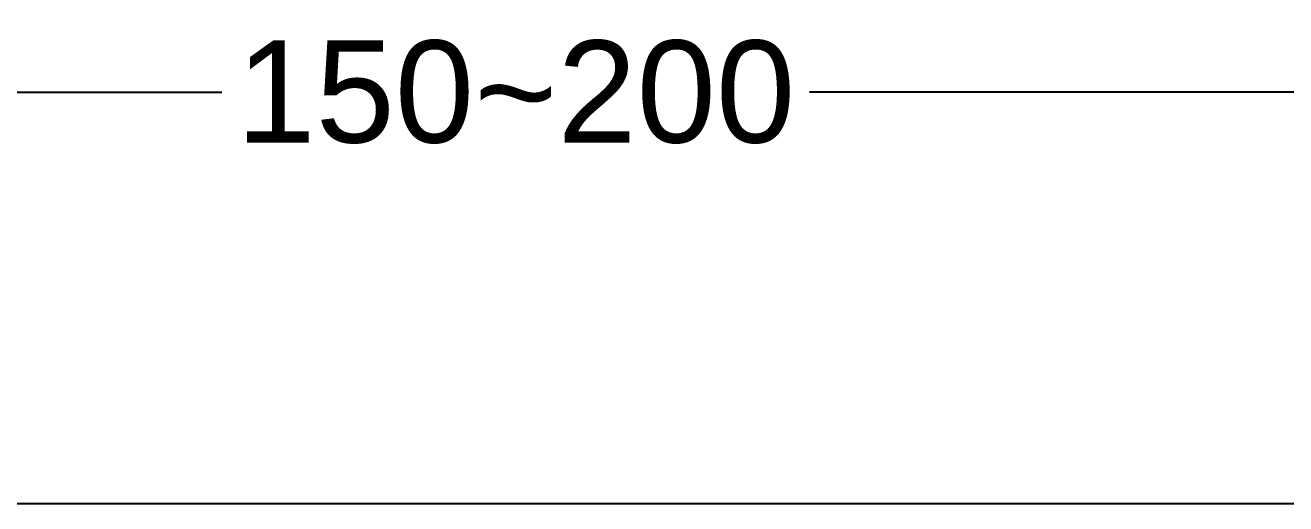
# Model space of a CAD drawing. Header units: millimetres. Extents: x 7160 to 8001, y 2712 to 3307.
# Drawn here: x 7331.8 to 7405.9, y 3069.3 to 3097.4 of the extents above; entities that cross this region are included whole.
import ezdxf

# ---------------------------------------------------------------- set-up
doc = ezdxf.new("R2010")
doc.units = ezdxf.units.MM
doc.layers.add('DIM', color=3, linetype='Continuous')
doc.layers.add('벽', color=2, linetype='Continuous')
doc.styles.get("Standard").update_dxf_attribs({"font": 'arial.ttf'})
doc.dimstyles.new('ISO-25', dxfattribs={"dimtxt": 5, "dimasz": 5, "dimexe": 1.252, "dimexo": 0.625, "dimgap": 1, "dimtad": 1, "dimtoh": 1, "dimdec": 1, "dimdsep": 46, "dimtxsty": 'Standard', "dimcen": 0, "dimclrd": 3, "dimclre": 3, "dimclrt": 4, "dimadec": 0, "dimazin": 0, "dimtfac": 1, "dimtdec": 1, "dimtmove": 0, "dimatfit": 3, "dimfxl": 1, "dimarcsym": 0})

# ---------------------------------------------------------------- blocks, each defined once
blk = doc.blocks.new('*D44')
at = {"layer": 'DIM', "color": 3, "lineweight": -2, "transparency": 16777216}
for p, q in [((7260.62, 3089.727), (7260.62, 3094.744)), ((7460.62, 3089.727), (7460.62, 3094.744)), ((7266.62, 3093.492), (7343.345, 3093.492)), ((7454.62, 3093.492), (7377.896, 3093.492))]:
    blk.add_line(p, q, dxfattribs=at)
at = {"layer": 'DIM', "color": 3, "transparency": 16777216}
for points in [[(7266.62, 3094.492), (7266.62, 3092.492), (7260.62, 3093.492)], [(7454.62, 3094.492), (7454.62, 3092.492), (7460.62, 3093.492)]]:
    blk.add_solid(points, dxfattribs=at)
at = {"layer": 'DIM', "color": 4, "transparency": 16777216, "insert": (7360.62, 3093.492), "char_height": 6, "attachment_point": 5}
blk.add_mtext('150~200', dxfattribs=at)

msp = doc.modelspace()

# ---------------------------------------------------------------- linework, layer by layer
at = {"layer": '벽'}
msp.add_line((7593.446, 3069.314), (7216.03, 3069.314), dxfattribs=at)

# ---------------------------------------------------------------- dimensions: what is measured, and where the dimension line sits
at = {"layer": 'DIM'}
dim = msp.add_linear_dim(base=(7260.62, 3093.492), p1=(7460.62, 3089.102), p2=(7260.62, 3089.102), text='150~200', dimstyle='ISO-25', override={"dimtxt": 6, "dimasz": 6, "dimgap": 1.5, "dimtih": 1, "dimtmove": 2}, dxfattribs=at)
dim.commit()
dim.dimension.update_dxf_attribs({"geometry": '*D44', "text_midpoint": (7360.62, 3093.492), "dimtype": 160})

doc.saveas('drawing.dxf')
